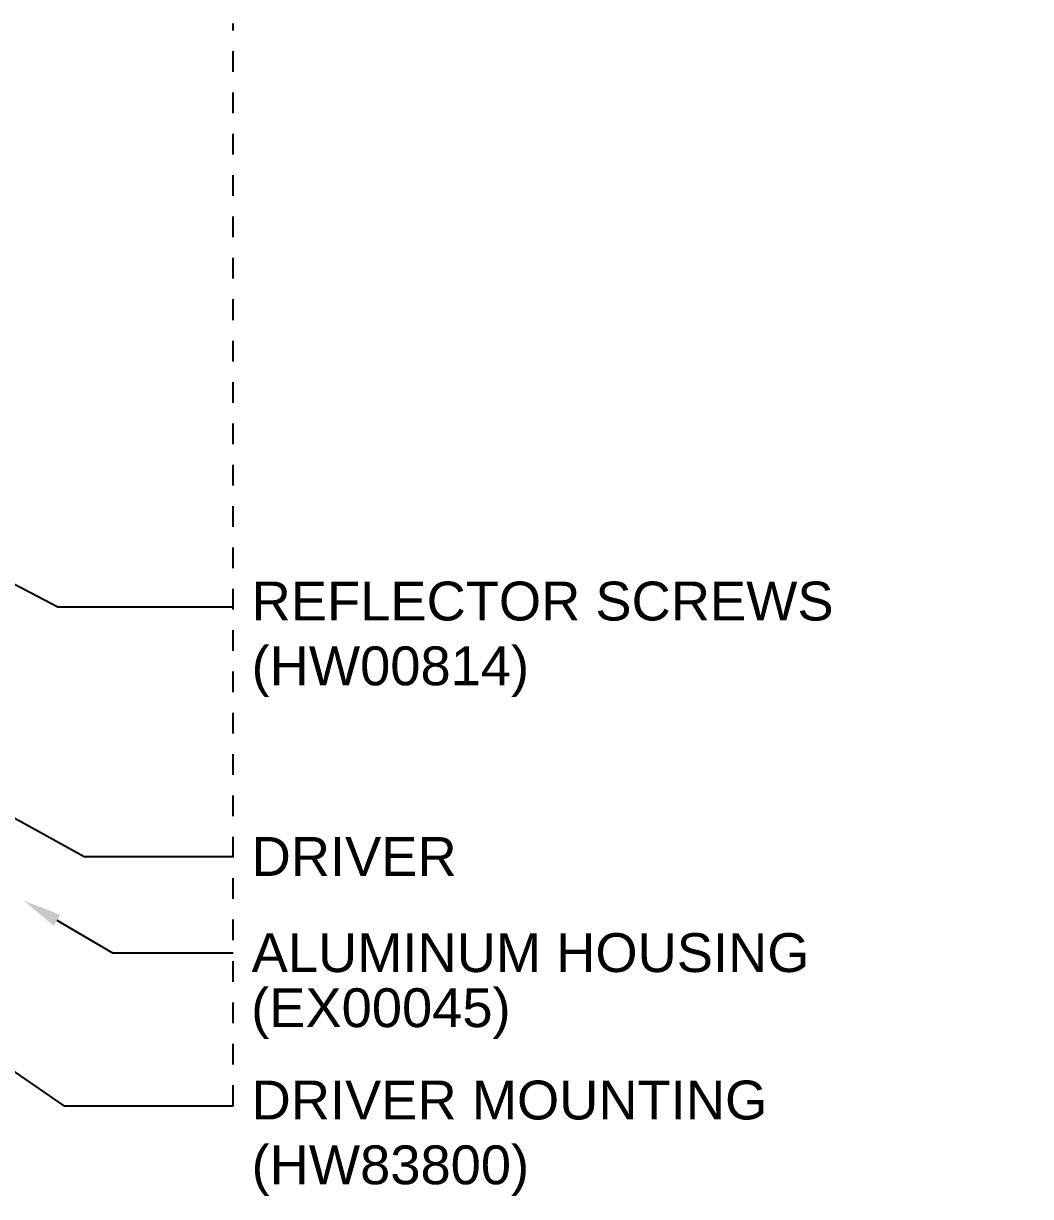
# Model space of a CAD drawing. Extents: x -2.36 to 6.37, y -0.59 to 5.66.
# Drawn here: x 1.5 to 6.37, y -0.01 to 5.66 of the extents above; entities that cross this region are included whole.
import ezdxf
from ezdxf import colors
from ezdxf.entities.mleader import LeaderData, LeaderLine
from ezdxf.math import Vec2, Vec3

# ---------------------------------------------------------------- set-up
doc = ezdxf.new("R2010")
doc.units = 0
doc.header["$LTSCALE"] = 0.5
doc.header["$MEASUREMENT"] = 0
doc.linetypes.add('PHANTOM', pattern=[0.5, 0.25, -0.05, 0.05, -0.05, 0.05, -0.05])
doc.layers.add('Construction', color=60, linetype='PHANTOM', plot=False)
doc.layers.add('CUST DWG', color=60, linetype='CONTINUOUS', lineweight=20)
doc.layers.add('FAB DWG', color=221, linetype='CONTINUOUS')
doc.styles.get("Standard").update_dxf_attribs({"font": 'arial.ttf'})

msp = doc.modelspace()

# ---------------------------------------------------------------- linework, layer by layer
at = {"layer": 'Construction', "ltscale": 0.5, "transparency": 16777216}
msp.add_line((2.51396, 0.42603), (2.51396, 5.66014), dxfattribs=at)

# ---------------------------------------------------------------- texts
at = {"layer": 'FAB DWG', "transparency": 16777216, "insert": (2.60184, 0.99414), "char_height": 0.188, "width": 2.3076853, "attachment_point": 1}
msp.add_mtext('(EX00045)', dxfattribs=at)

# ---------------------------------------------------------------- leaders
at = {"layer": 'CUST DWG', "transparency": 16777216}
ml = msp.add_multileader_mtext('Standard', dxfattribs=at)
ml.set_content('DRIVER', color=256)
ml.set_leader_properties()
ml.build(insert=Vec2(0, 0))
ml.multileader.update_dxf_attribs({"text_right_attachment_type": 6, "dogleg_length": 1.68116, "arrow_head_size": 0.188})
ctx = ml.context
ctx.base_point, ctx.char_height, ctx.arrow_head_size, ctx.landing_gap_size, ctx.plane_origin = Vec3(2.51396, 1.63156), 0.188, 0.188, 0.09, Vec3(-8.45763, 2.52388)
ctx.right_attachment = 6
notes = []
notes.append((ctx, [(0, (1, 1, 0), (1.7933, 1.63156), (1, 0), 0.72066, [(0, [(0.5785, 2.30047)], 0, [])])]))
ctx.mtext.insert, ctx.mtext.width, ctx.mtext.defined_height, ctx.mtext.flow_direction = Vec3(2.60396, 1.72556), 2.3076853, 0.42602, 5
ml = msp.add_multileader_mtext('Standard', dxfattribs=at)
ml.set_content('ALUMINUM HOUSING', color=256)
ml.set_leader_properties()
ml.build(insert=Vec2(0, 0))
ml.multileader.update_dxf_attribs({"text_right_attachment_type": 6, "dogleg_length": 1.68116, "arrow_head_size": 0.188})
ctx = ml.context
ctx.base_point, ctx.char_height, ctx.arrow_head_size, ctx.landing_gap_size, ctx.plane_origin = Vec3(2.51396, 1.16507), 0.188, 0.188, 0.09, Vec3(6.62187, -0.06638)
ctx.right_attachment = 6
notes.append((ctx, [(1, (1, 1, 0), (1.9311, 1.16507), (1, 0), 0.58286, [(0, [(1.5, 1.41834)], 0, [])])]))
ctx.mtext.insert, ctx.mtext.flow_direction = Vec3(2.60396, 1.26067), 5
at = {"layer": 'FAB DWG', "transparency": 16777216}
ml = msp.add_multileader_mtext('Standard', dxfattribs=at)
ml.set_content('REFLECTOR SCREWS\\P(HW00814)', color=256)
ml.set_leader_properties()
ml.build(insert=Vec2(0, 0))
ml.multileader.update_dxf_attribs({"text_right_attachment_type": 6, "dogleg_length": 0.98567, "arrow_head_size": 0.188})
ctx = ml.context
ctx.base_point, ctx.char_height, ctx.arrow_head_size, ctx.landing_gap_size, ctx.plane_origin = Vec3(2.51396, 2.83921), 0.188, 0.188, 0.09, Vec3(-95.507, 2.25715)
ctx.right_attachment = 6
notes.append((ctx, [(1, (1, 1, 0), (1.66568, 2.83921), (1, 0), 0.84828, [(0, [(1.134, 3.117)], 0, [])])]))
ctx.mtext.insert, ctx.mtext.width, ctx.mtext.defined_height, ctx.mtext.flow_direction = Vec3(2.60396, 2.96085), 3.7687881, 0.42602, 5
ml = msp.add_multileader_mtext('Standard', dxfattribs=at)
ml.set_content('DRIVER MOUNTING\\P(HW83800)', color=256)
ml.set_leader_properties()
ml.build(insert=Vec2(0, 0))
ml.multileader.update_dxf_attribs({"text_right_attachment_type": 6, "dogleg_length": 0.98567, "arrow_head_size": 0.188})
ctx = ml.context
ctx.base_point, ctx.char_height, ctx.arrow_head_size, ctx.landing_gap_size, ctx.plane_origin = Vec3(2.51396, 0.42603), 0.188, 0.188, 0.09, Vec3(-9.90557, 1.49768)
ctx.right_attachment = 6
notes.append((ctx, [(0, (1, 1, 0), (1.69487, 0.42603), (1, 0), 0.81909, [(0, [(0, 1.58948)], 0, [])])]))
ctx.mtext.insert, ctx.mtext.width, ctx.mtext.defined_height, ctx.mtext.flow_direction = Vec3(2.60396, 0.54767), 2.771811, 0.42602, 5
for ctx, leaders in notes:
    for number, flags, end, landing, length, lines in leaders:
        leader = LeaderData()
        leader.index, (leader.has_last_leader_line, leader.has_dogleg_vector, leader.attachment_direction) = number, flags
        leader.last_leader_point, leader.dogleg_vector, leader.dogleg_length = Vec3(end), Vec3(landing), length
        for number, points, colour, breaks in lines:
            line = LeaderLine()
            line.index, line.vertices, line.color, line.breaks = number, Vec3.list(points), colors.encode_raw_color(colour), breaks
            leader.lines.append(line)
        ctx.leaders.append(leader)

doc.saveas('drawing.dxf')
